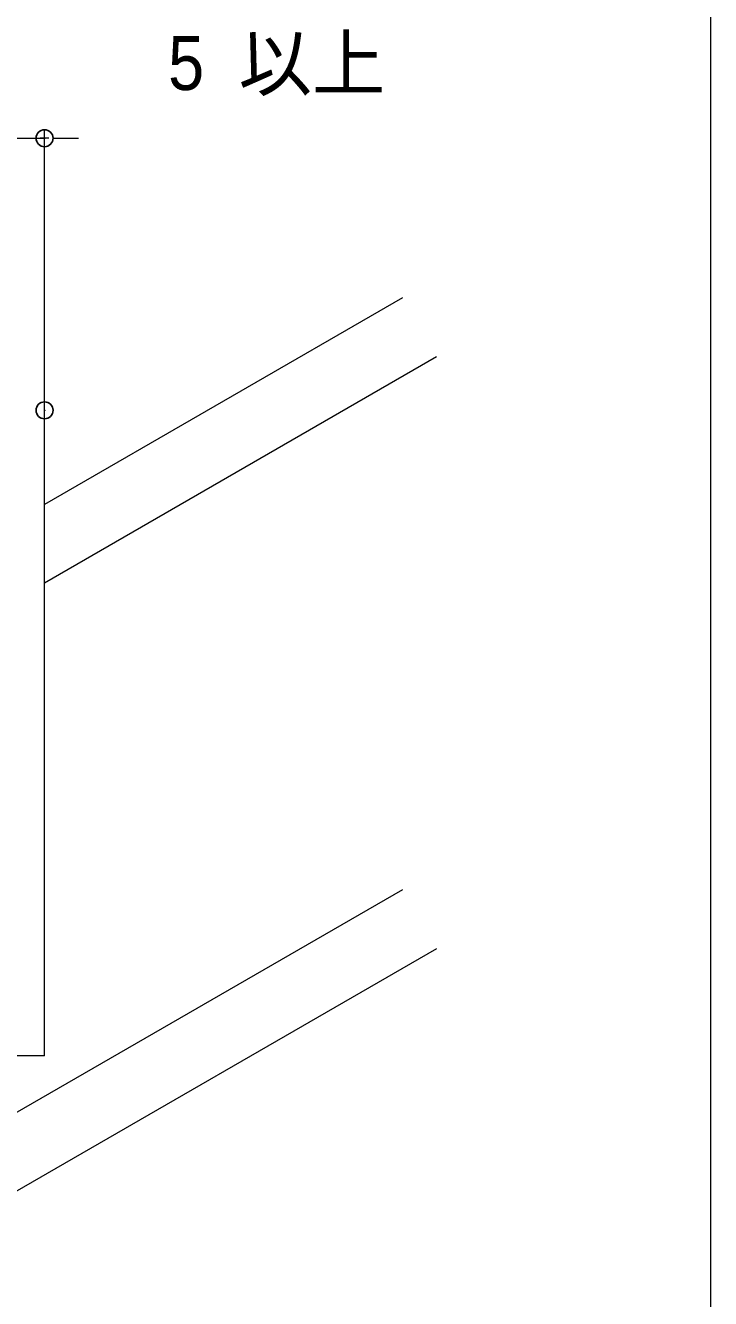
# Model space of a CAD drawing. Units: millimetres, scale not verified. Extents: x -4750 to 4750, y -3000 to 3000.
# Drawn here: x -656 to -555.3, y -1410.5 to -1223.3 of the extents above; entities that cross this region are included whole.
import ezdxf
from ezdxf.enums import TextEntityAlignment as Align

# ---------------------------------------------------------------- set-up
doc = ezdxf.new("R2010")
doc.units = ezdxf.units.MM
doc.header["$LTSCALE"] = 5
doc.header["$PDMODE"] = 32
doc.header["$PDSIZE"] = 2.5
for name, color, linetype, lineweight in [('0-3_一般', 7, 'Continuous', 9), ('0-4_0', 7, 'Continuous', 9), ('0-7_寸法', 7, 'Continuous', 9)]:
    doc.layers.add(name, color=color, linetype=linetype, lineweight=lineweight)
doc.layers.add('0-9_Defpoints', color=7, linetype='Continuous')
doc.styles.add('Osaka', font='')
doc.styles.get('Osaka').set_extended_font_data('Osaka')

# ---------------------------------------------------------------- blocks, each defined once
blk = doc.blocks.new('_DOT')
at = {"layer": '0-4_0'}
for p, q in [((-10, 0), (-20, 0)), ((-5, 0), (5, 0))]:
    blk.add_line(p, q, dxfattribs=at)

msp = doc.modelspace()

# ---------------------------------------------------------------- linework, layer by layer
at = {"layer": '0-3_一般'}
for p, q in [((-555.311, -1210.187), (-555.311, -1527.321)), ((-653.177, -1374.766), (-653.177, -1238.712)), ((-653.177, -1374.766), (-905.064, -1374.766))]:
    msp.add_line(p, q, dxfattribs=at)
at = {"layer": '0-3_一般', "color": 134}
for p, q in [((-600.581, -1263.381), (-653.177, -1293.748)), ((-595.581, -1272.041), (-653.177, -1305.295)), ((-600.581, -1350.381), (-698.83, -1407.105)), ((-595.581, -1359.041), (-678.83, -1407.105))]:
    msp.add_line(p, q, dxfattribs=at)
at = {"layer": '0-7_寸法'}
for p, q in [((-663.177, -1239.904), (-653.177, -1239.904)), ((-653.177, -1274.904), (-653.177, -1239.904)), ((-650.674, -1239.904), (-648.17, -1239.904))]:
    msp.add_line(p, q, dxfattribs=at)
at = {"layer": '0-9_Defpoints'}
for p in [(-653.177, -1239.904), (-653.177, -1279.904)]:
    msp.add_point(p, dxfattribs=at)

# ---------------------------------------------------------------- block references
at = {"layer": '0-7_寸法', "xscale": 0.1251862, "yscale": 0.1251862, "rotation": 180}
msp.add_blockref('_DOT', (-653.177, -1239.904), dxfattribs=at)

# ---------------------------------------------------------------- texts
at = {"layer": '0-7_寸法', "style": 'Osaka', "width": 0.9}
msp.add_text('5', height=7.918, dxfattribs=at).set_placement((-635.023, -1235.192), align=Align.BOTTOM_LEFT)
at = {"layer": '0-7_寸法', "style": 'Osaka'}
msp.add_text('以上', height=7.918, dxfattribs=at).set_placement((-624.681, -1235.192), align=Align.BOTTOM_LEFT)

doc.saveas('drawing.dxf')
